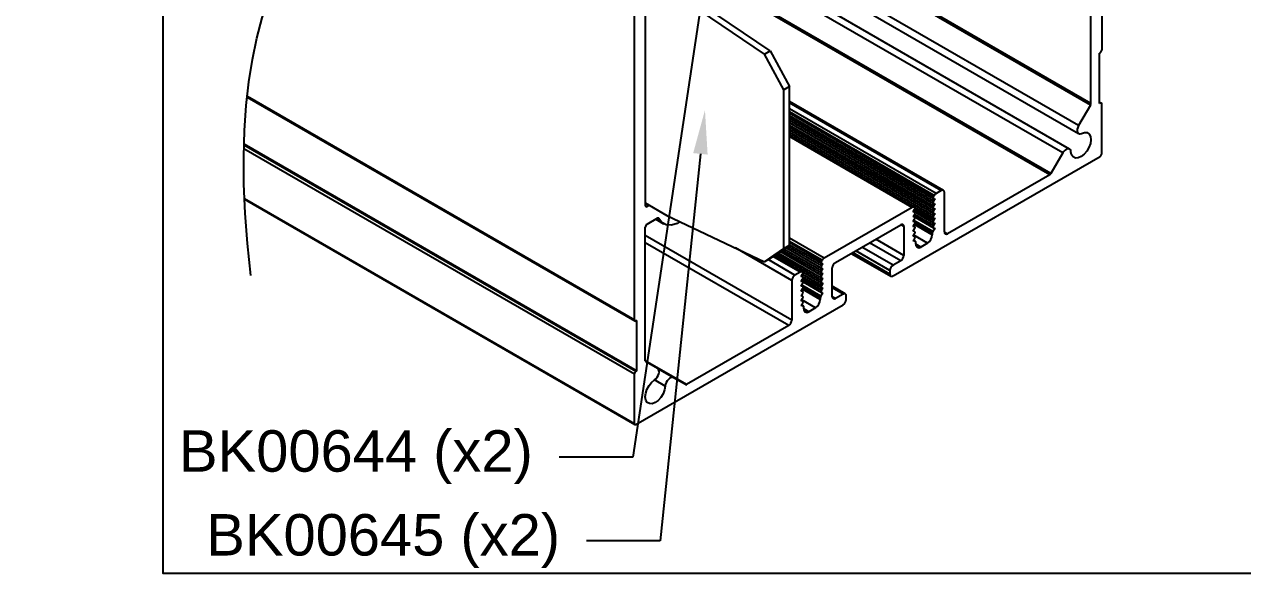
# Model space of a CAD drawing. Extents: x -0.6 to 9.7, y -6.1 to 0.
# Drawn here: x -0.63 to 4.9, y -6.08 to -3.59 of the extents above; entities that cross this region are included whole.
import ezdxf
from ezdxf import colors
from ezdxf.entities.mleader import LeaderData, LeaderLine
from ezdxf.math import Vec2, Vec3

# ---------------------------------------------------------------- set-up
doc = ezdxf.new("R2010")
doc.units = 0
doc.header["$LTSCALE"] = 0.5
doc.header["$MEASUREMENT"] = 0
for name, color, linetype in [('Brackets', 181, 'CONTINUOUS'), ('Dimension', 10, 'CONTINUOUS'), ('FAB DWG', 221, 'CONTINUOUS'), ('Housing', 150, 'CONTINUOUS')]:
    doc.layers.add(name, color=color, linetype=linetype)
doc.layers.add('Text-Unprinted', color=131, linetype='CONTINUOUS', plot=False)
doc.styles.get("Standard").update_dxf_attribs({"font": 'arial.ttf'})

msp = doc.modelspace()

# ---------------------------------------------------------------- linework, layer by layer
at = {"layer": 'Brackets', "linetype": 'Continuous', "lineweight": 25, "transparency": 16777216}
for p, q in [((2.7292, -3.7211), (2.2869, -3.4211)), ((2.7546, -3.7064), (2.3123, -3.4064)), ((2.7292, -3.7211), (2.7546, -3.7064)), ((2.8173, -3.8829), (2.7292, -3.7211)), ((2.7546, -3.7064), (2.8426, -3.8682)), ((2.8426, -3.8682), (2.8173, -3.8829)), ((2.8426, -4.5891), (2.8426, -3.8682)), ((2.8173, -4.6037), (2.8173, -3.8829)), ((2.1885, -4.3964), (2.2869, -4.4532)), ((2.2869, -4.4532), (2.7292, -4.6638)), ((2.8426, -4.5891), (2.7546, -4.6492)), ((2.8173, -4.6037), (2.8426, -4.5891)), ((2.7292, -4.6638), (2.8173, -4.6037)), ((2.7546, -4.6492), (2.7292, -4.6638))]:
    msp.add_line(p, q, dxfattribs=at)
at = {"layer": 'Dimension', "transparency": 16777216}
msp.add_open_spline([(0.3982, -4.7258), (0.2055, -3.1478), (1.5881, -2.3629), (2.9706, -1.5781), (2.7779, 0)], degree=3, dxfattribs=at)
at = {"layer": 'Housing', "linetype": 'Continuous', "lineweight": 25, "transparency": 16777216}
for p, q in [((2.1391, -4.9278), (2.1391, -2.9235)), ((4.211, -3.9455), (2.8482, -3.1588)), ((4.2089, -3.9525), (2.8482, -3.167)), ((4.0292, -4.2637), (2.2865, -3.2577)), ((4.0242, -4.269), (2.2865, -3.2658)), ((4.1549, -4.046), (2.8482, -3.2917)), ((4.2604, -3.3161), (4.2604, -3.7031)), ((4.1141, -4.1524), (2.7634, -3.3726)), ((2.8394, -3.3224), (4.1549, -4.0818)), ((4.211, -3.9455), (4.2109, -3.3394)), ((2.1885, -3.375), (2.1885, -4.4089)), ((4.0831, -4.1703), (2.735, -3.392)), ((4.2498, -3.7174), (4.2533, -3.7154)), ((4.2498, -3.9461), (4.2498, -3.7174)), ((0.3811, -3.9163), (2.1411, -4.9323)), ((0.3815, -3.9131), (2.1391, -4.9278)), ((3.5418, -4.3399), (2.8426, -3.9363)), ((3.5318, -4.3409), (2.8426, -3.943)), ((3.5087, -4.3543), (2.8426, -3.9698)), ((4.2089, -3.9525), (4.1549, -4.046)), ((4.2583, -3.9435), (4.2498, -3.9386)), ((4.2533, -3.944), (4.2498, -3.942)), ((4.2533, -3.944), (4.2498, -3.9461)), ((4.2604, -4.1735), (4.2604, -3.9481)), ((3.4996, -4.3633), (2.8426, -3.9841)), ((3.497, -4.3674), (2.8426, -3.9896)), ((2.8426, -3.9996), (3.4967, -4.3772)), ((3.4973, -4.3891), (2.8426, -4.0112)), ((2.8426, -4.0217), (3.4967, -4.3992)), ((3.4973, -4.4111), (2.8426, -4.0332)), ((2.8426, -4.0437), (3.4967, -4.4213)), ((3.4973, -4.4332), (2.8426, -4.0552)), ((2.8426, -4.0658), (3.4967, -4.4433)), ((3.4973, -4.4552), (2.8426, -4.0773)), ((2.8426, -4.0878), (3.4967, -4.4654)), ((3.4115, -4.4171), (2.8426, -4.0888)), ((3.4111, -4.417), (2.8426, -4.0888)), ((3.4085, -4.4159), (2.8426, -4.0893)), ((0.3667, -4.1332), (2.1461, -5.1605)), ((0.3669, -4.1292), (2.1497, -5.1584)), ((3.3994, -4.4174), (2.8426, -4.0959)), ((0.3663, -4.1493), (2.1391, -5.1727)), ((3.3131, -4.7285), (4.2533, -4.1857)), ((4.0831, -4.1703), (4.0292, -4.2637)), ((4.0242, -4.269), (3.5601, -4.5369)), ((3.4996, -4.3633), (3.497, -4.3674)), ((3.5318, -4.3409), (3.5087, -4.3543)), ((3.546, -4.5287), (3.546, -4.3491)), ((0.3688, -4.3761), (2.1391, -5.3981)), ((0.3689, -4.3796), (2.1411, -5.4027)), ((2.1885, -4.4089), (2.1956, -4.413)), ((2.1956, -4.413), (2.2064, -4.4067)), ((3.3994, -4.4174), (3, -4.6479)), ((3.4111, -4.417), (3.4085, -4.4159)), ((3.497, -4.3774), (3.5036, -4.3799)), ((3.497, -4.3994), (3.5036, -4.402)), ((3.497, -4.4215), (3.5036, -4.424)), ((3.5036, -4.3799), (3.4973, -4.3891)), ((3.5036, -4.402), (3.4973, -4.4111)), ((2.244, -4.4667), (2.1956, -4.4946)), ((2.2362, -4.4712), (2.2716, -4.4916)), ((2.2468, -4.4657), (2.2505, -4.4678)), ((3.4046, -4.4371), (3.4111, -4.427)), ((3.4109, -4.4389), (3.4046, -4.4371)), ((3.4046, -4.4591), (3.4111, -4.449)), ((3.4109, -4.461), (3.4046, -4.4591)), ((3.4046, -4.4812), (3.4111, -4.4711)), ((3.4109, -4.4389), (3.4054, -4.4358)), ((3.4109, -4.461), (3.4054, -4.4578)), ((3.4115, -4.4392), (3.4055, -4.4357)), ((3.4115, -4.4612), (3.4055, -4.4578)), ((3.4059, -4.435), (3.4967, -4.4874)), ((3.4059, -4.4571), (3.4967, -4.5095)), ((3.4935, -4.5268), (3.4073, -4.477)), ((3.4973, -4.4772), (3.4109, -4.4274)), ((3.4973, -4.4993), (3.4109, -4.4494)), ((3.497, -4.4435), (3.5036, -4.4461)), ((3.497, -4.4656), (3.5036, -4.4681)), ((3.5036, -4.424), (3.4973, -4.4332)), ((3.5036, -4.4461), (3.4973, -4.4552)), ((3.5036, -4.4681), (3.4973, -4.4772)), ((2.1885, -5.1131), (2.1885, -4.5069)), ((3.0515, -4.6672), (3.348, -4.496)), ((3.3621, -4.5042), (3.348, -4.496)), ((3.3621, -4.5042), (3.3621, -4.6349)), ((3.4109, -4.483), (3.4046, -4.4812)), ((3.4046, -4.5032), (3.4111, -4.4931)), ((3.4109, -4.5051), (3.4046, -4.5032)), ((3.4046, -4.5253), (3.4111, -4.5152)), ((3.4109, -4.5271), (3.4046, -4.5253)), ((3.4109, -4.483), (3.4054, -4.4799)), ((3.4109, -4.5051), (3.4054, -4.5019)), ((3.4109, -4.5271), (3.4054, -4.524)), ((3.4115, -4.4833), (3.4055, -4.4798)), ((3.4115, -4.5053), (3.4055, -4.5018)), ((3.4115, -4.5274), (3.4055, -4.5239)), ((3.4912, -4.5415), (3.4101, -4.4946)), ((3.4912, -4.5333), (3.413, -4.4881)), ((3.4912, -4.5333), (3.4912, -4.5415)), ((3.5036, -4.5122), (3.4935, -4.5268)), ((3.497, -4.4876), (3.5036, -4.4902)), ((3.497, -4.5096), (3.5036, -4.5122)), ((3.5036, -4.4902), (3.4973, -4.4993)), ((3.5601, -4.5369), (3.546, -4.5287)), ((2.8535, -4.9285), (2.1886, -4.5447)), ((2.8393, -4.953), (2.1886, -4.5773)), ((3, -4.6479), (2.8426, -4.5571)), ((2.9909, -4.657), (2.8426, -4.5714)), ((2.9883, -4.661), (2.8426, -4.5769)), ((2.8426, -4.5869), (2.988, -4.6708)), ((3.348, -4.6594), (3.2066, -4.5777)), ((3.3621, -4.6349), (3.2348, -4.5614)), ((3.4046, -4.5473), (3.4111, -4.5372)), ((3.4109, -4.5492), (3.4046, -4.5473)), ((3.4046, -4.5694), (3.4111, -4.5592)), ((3.4146, -4.5723), (3.4046, -4.5694)), ((3.4109, -4.5492), (3.4054, -4.546)), ((3.4115, -4.5494), (3.4055, -4.5459)), ((3.4146, -4.5723), (3.4059, -4.5673)), ((3.4152, -4.5726), (3.406, -4.5672)), ((3.4693, -4.5794), (3.407, -4.5435)), ((3.4169, -4.5844), (3.4169, -4.5762)), ((3.4388, -4.5971), (3.4169, -4.5844)), ((3.4693, -4.5794), (3.4388, -4.5971)), ((2.8535, -4.7489), (2.5976, -4.6012)), ((2.8907, -4.711), (2.7679, -4.6401)), ((2.8998, -4.7096), (2.7732, -4.6365)), ((2.9028, -4.7108), (2.7736, -4.6362)), ((2.9024, -4.7106), (2.7736, -4.6362)), ((2.7743, -4.6357), (2.988, -4.759)), ((2.9886, -4.7489), (2.7827, -4.63)), ((2.7918, -4.6237), (2.988, -4.737)), ((2.9886, -4.7268), (2.8002, -4.618)), ((2.8093, -4.6118), (2.988, -4.7149)), ((2.9886, -4.7048), (2.8177, -4.6061)), ((2.8268, -4.5999), (2.988, -4.6929)), ((2.9886, -4.6827), (2.8352, -4.5942)), ((3.1234, -4.6257), (3.3031, -4.7295)), ((3.2989, -4.7203), (3.1292, -4.6223)), ((3.2989, -4.704), (3.1434, -4.6142)), ((3.3131, -4.6795), (3.1716, -4.5979)), ((2.8676, -4.7244), (2.746, -4.6542)), ((2.9909, -4.657), (2.9883, -4.661)), ((2.9883, -4.671), (2.9949, -4.6736)), ((2.9883, -4.6931), (2.9949, -4.6956)), ((2.9949, -4.6736), (2.9886, -4.6827)), ((2.9949, -4.6956), (2.9886, -4.7048)), ((3.0373, -4.8224), (3.0373, -4.6917)), ((3.348, -4.6594), (3.3131, -4.6795)), ((2.8535, -4.7489), (2.8535, -4.9285)), ((2.8907, -4.711), (2.8676, -4.7244)), ((2.8959, -4.7307), (2.9024, -4.7206)), ((2.9022, -4.7326), (2.8959, -4.7307)), ((2.8959, -4.7528), (2.9024, -4.7427)), ((2.9022, -4.7546), (2.8959, -4.7528)), ((2.9022, -4.7326), (2.8967, -4.7294)), ((2.9022, -4.7546), (2.8967, -4.7515)), ((2.9028, -4.7328), (2.8968, -4.7294)), ((2.9028, -4.7549), (2.8968, -4.7514)), ((2.8972, -4.7287), (2.988, -4.7811)), ((2.8972, -4.7507), (2.988, -4.8031)), ((2.9024, -4.7106), (2.8998, -4.7096)), ((2.9886, -4.7709), (2.9022, -4.721)), ((2.9886, -4.7929), (2.9022, -4.7431)), ((2.9883, -4.7151), (2.9949, -4.7177)), ((2.9883, -4.7372), (2.9949, -4.7397)), ((2.9949, -4.7177), (2.9886, -4.7268)), ((2.9949, -4.7397), (2.9886, -4.7489)), ((3.2989, -4.704), (3.2989, -4.7203)), ((2.8959, -4.7748), (2.9024, -4.7647)), ((2.9022, -4.7767), (2.8959, -4.7748)), ((2.8959, -4.7969), (2.9024, -4.7868)), ((2.9022, -4.7987), (2.8959, -4.7969)), ((2.8959, -4.8189), (2.9024, -4.8088)), ((2.9022, -4.7767), (2.8967, -4.7735)), ((2.9022, -4.7987), (2.8967, -4.7956)), ((2.9028, -4.7769), (2.8968, -4.7735)), ((2.9028, -4.799), (2.8968, -4.7955)), ((2.9848, -4.8204), (2.8986, -4.7706)), ((2.9826, -4.8351), (2.9014, -4.7883)), ((2.9826, -4.8269), (2.9044, -4.7818)), ((2.9949, -4.8059), (2.9848, -4.8204)), ((2.9883, -4.7592), (2.9949, -4.7618)), ((2.9883, -4.7813), (2.9949, -4.7838)), ((2.9883, -4.8033), (2.9949, -4.8059)), ((2.9949, -4.7618), (2.9886, -4.7709)), ((2.9949, -4.7838), (2.9886, -4.7929)), ((3.0964, -4.8094), (3.0373, -4.7753)), ((3.0864, -4.8104), (3.0373, -4.7821)), ((3.0864, -4.8104), (3.0515, -4.8305)), ((2.1461, -5.4022), (3.0864, -4.8594)), ((2.9022, -4.8208), (2.8959, -4.8189)), ((2.8959, -4.841), (2.9024, -4.8308)), ((2.9022, -4.8428), (2.8959, -4.841)), ((2.8959, -4.863), (2.9024, -4.8529)), ((2.906, -4.866), (2.8959, -4.863)), ((2.9022, -4.8208), (2.8967, -4.8176)), ((2.9022, -4.8428), (2.8967, -4.8397)), ((2.9028, -4.821), (2.8968, -4.8175)), ((2.9028, -4.8431), (2.8968, -4.8396)), ((2.906, -4.866), (2.8972, -4.8609)), ((2.9066, -4.8662), (2.8973, -4.8609)), ((2.9607, -4.8731), (2.8984, -4.8371)), ((2.9826, -4.8269), (2.9826, -4.8351)), ((3.0515, -4.8305), (3.0373, -4.8224)), ((3.1005, -4.8349), (3.1005, -4.8186)), ((2.9082, -4.878), (2.9082, -4.8699)), ((2.9301, -4.8907), (2.9082, -4.8781)), ((2.9607, -4.8731), (2.9301, -4.8907)), ((2.1497, -4.9298), (2.1461, -4.9318)), ((2.1497, -5.1584), (2.1497, -4.9298)), ((2.8393, -4.953), (2.3753, -5.2209)), ((2.3753, -5.2209), (2.1886, -5.1131)), ((2.2446, -5.1488), (2.1906, -5.1177)), ((2.1391, -5.3981), (2.1391, -5.1727)), ((2.1461, -5.1605), (2.1497, -5.1584)), ((2.3163, -5.1902), (2.245, -5.1491)), ((2.3703, -5.2214), (2.3163, -5.1902)), ((2.279, -5.2279), (2.2306, -5.2))]:
    msp.add_line(p, q, dxfattribs=at)
at = {"layer": 'Housing', "linetype": 'Continuous', "lineweight": 25, "transparency": 16777216, "flags": 128}
for points in [[(4.1688, -4.0811), (4.1822, -4.0769), (4.1941, -4.078), (4.2033, -4.0844), (4.2091, -4.0955), (4.2109, -4.1102), (4.2085, -4.1272), (4.2021, -4.1449), (4.1924, -4.1618), (4.1802, -4.1761), (4.1667, -4.1867), (4.1531, -4.1925), (4.1406, -4.1931), (4.1305, -4.1883), (4.1235, -4.1785), (4.1205, -4.1648)], [(4.1549, -4.046), (4.1511, -4.0539), (4.149, -4.062), (4.1485, -4.0694), (4.1498, -4.0757), (4.1528, -4.0803), (4.1573, -4.0828), (4.1627, -4.0831), (4.1688, -4.0811)], [(4.1205, -4.1648), (4.1192, -4.1585), (4.1162, -4.1539), (4.1118, -4.1514), (4.1063, -4.1511), (4.1002, -4.1531), (4.094, -4.1572), (4.0881, -4.1631), (4.0831, -4.1703)], [(3.497, -4.3674), (3.4962, -4.3689), (3.4955, -4.3705), (3.4951, -4.372), (3.495, -4.3735), (3.4951, -4.3749), (3.4955, -4.376), (3.4962, -4.3768), (3.497, -4.3774)], [(3.4111, -4.427), (3.412, -4.4254), (3.4126, -4.4239), (3.413, -4.4223), (3.4131, -4.4208), (3.413, -4.4195), (3.4126, -4.4183), (3.412, -4.4175), (3.4111, -4.417)], [(3.4973, -4.3891), (3.4963, -4.3906), (3.4956, -4.3922), (3.4952, -4.3939), (3.495, -4.3954), (3.4951, -4.3968), (3.4955, -4.398), (3.4962, -4.3989), (3.497, -4.3994)], [(3.4973, -4.4111), (3.4963, -4.4126), (3.4956, -4.4143), (3.4952, -4.4159), (3.495, -4.4175), (3.4951, -4.4188), (3.4955, -4.42), (3.4962, -4.4209), (3.497, -4.4215)], [(2.2505, -4.4678), (2.25, -4.4671), (2.2494, -4.4665), (2.2487, -4.466), (2.2479, -4.4658), (2.247, -4.4657), (2.246, -4.4658), (2.245, -4.4662), (2.244, -4.4667)], [(2.347, -4.4818), (2.3327, -4.4896), (2.3068, -4.4976), (2.2834, -4.4964), (2.2642, -4.4863), (2.2505, -4.4678)], [(3.4111, -4.449), (3.412, -4.4474), (3.4126, -4.4458), (3.413, -4.4442), (3.4131, -4.4427), (3.413, -4.4413), (3.4125, -4.4402), (3.4118, -4.4394), (3.4109, -4.4389)], [(3.4111, -4.4711), (3.412, -4.4695), (3.4126, -4.4679), (3.413, -4.4662), (3.4131, -4.4647), (3.413, -4.4634), (3.4125, -4.4623), (3.4118, -4.4614), (3.4109, -4.461)], [(3.4973, -4.4332), (3.4963, -4.4347), (3.4956, -4.4363), (3.4952, -4.4379), (3.495, -4.4395), (3.4951, -4.4409), (3.4955, -4.4421), (3.4962, -4.4429), (3.497, -4.4435)], [(3.4973, -4.4552), (3.4963, -4.4567), (3.4956, -4.4584), (3.4952, -4.46), (3.495, -4.4615), (3.4951, -4.4629), (3.4955, -4.4641), (3.4962, -4.465), (3.497, -4.4656)], [(3.4973, -4.4772), (3.4963, -4.4788), (3.4956, -4.4804), (3.4952, -4.482), (3.495, -4.4836), (3.4951, -4.485), (3.4955, -4.4862), (3.4962, -4.487), (3.497, -4.4876)], [(3.4111, -4.4931), (3.412, -4.4915), (3.4126, -4.4899), (3.413, -4.4883), (3.4131, -4.4868), (3.413, -4.4854), (3.4125, -4.4843), (3.4118, -4.4835), (3.4109, -4.483)], [(3.4111, -4.5152), (3.412, -4.5136), (3.4126, -4.512), (3.413, -4.5103), (3.4131, -4.5088), (3.413, -4.5075), (3.4125, -4.5064), (3.4118, -4.5055), (3.4109, -4.5051)], [(3.4111, -4.5372), (3.412, -4.5356), (3.4126, -4.534), (3.413, -4.5324), (3.4131, -4.5309), (3.413, -4.5295), (3.4125, -4.5284), (3.4118, -4.5276), (3.4109, -4.5271)], [(3.4973, -4.4993), (3.4963, -4.5008), (3.4956, -4.5025), (3.4952, -4.5041), (3.495, -4.5056), (3.4951, -4.507), (3.4955, -4.5082), (3.4962, -4.5091), (3.497, -4.5096)], [(3.4111, -4.5592), (3.412, -4.5577), (3.4126, -4.556), (3.413, -4.5544), (3.4131, -4.5529), (3.413, -4.5516), (3.4125, -4.5504), (3.4118, -4.5496), (3.4109, -4.5492)], [(2.9883, -4.661), (2.9875, -4.6625), (2.9869, -4.6641), (2.9865, -4.6657), (2.9863, -4.6672), (2.9865, -4.6685), (2.9869, -4.6696), (2.9875, -4.6705), (2.9883, -4.671)], [(2.9886, -4.6827), (2.9877, -4.6842), (2.987, -4.6859), (2.9865, -4.6875), (2.9863, -4.6891), (2.9864, -4.6905), (2.9868, -4.6916), (2.9875, -4.6925), (2.9883, -4.6931)], [(2.9024, -4.7427), (2.9033, -4.7411), (2.904, -4.7395), (2.9043, -4.7378), (2.9045, -4.7363), (2.9043, -4.735), (2.9038, -4.7339), (2.9031, -4.7331), (2.9022, -4.7326)], [(2.9024, -4.7647), (2.9033, -4.7631), (2.904, -4.7615), (2.9043, -4.7599), (2.9045, -4.7584), (2.9043, -4.757), (2.9038, -4.7559), (2.9031, -4.7551), (2.9022, -4.7546)], [(2.9024, -4.7206), (2.9033, -4.7191), (2.9039, -4.7175), (2.9043, -4.7159), (2.9045, -4.7144), (2.9043, -4.7131), (2.9039, -4.712), (2.9033, -4.7111), (2.9024, -4.7106)], [(2.9886, -4.7048), (2.9877, -4.7063), (2.987, -4.7079), (2.9865, -4.7096), (2.9863, -4.7111), (2.9864, -4.7125), (2.9868, -4.7137), (2.9875, -4.7146), (2.9883, -4.7151)], [(2.9886, -4.7268), (2.9877, -4.7283), (2.987, -4.73), (2.9865, -4.7316), (2.9863, -4.7331), (2.9864, -4.7345), (2.9868, -4.7357), (2.9875, -4.7366), (2.9883, -4.7372)], [(2.9886, -4.7489), (2.9877, -4.7504), (2.987, -4.752), (2.9865, -4.7536), (2.9863, -4.7552), (2.9864, -4.7566), (2.9868, -4.7578), (2.9875, -4.7586), (2.9883, -4.7592)], [(2.9024, -4.7868), (2.9033, -4.7852), (2.904, -4.7836), (2.9043, -4.7819), (2.9045, -4.7804), (2.9043, -4.7791), (2.9038, -4.778), (2.9031, -4.7771), (2.9022, -4.7767)], [(2.9024, -4.8088), (2.9033, -4.8072), (2.904, -4.8056), (2.9043, -4.804), (2.9045, -4.8025), (2.9043, -4.8011), (2.9038, -4.8), (2.9031, -4.7992), (2.9022, -4.7987)], [(2.9886, -4.7709), (2.9877, -4.7724), (2.987, -4.7741), (2.9865, -4.7757), (2.9863, -4.7772), (2.9864, -4.7786), (2.9868, -4.7798), (2.9875, -4.7807), (2.9883, -4.7813)], [(2.9886, -4.7929), (2.9877, -4.7945), (2.987, -4.7961), (2.9865, -4.7977), (2.9863, -4.7993), (2.9864, -4.8007), (2.9868, -4.8019), (2.9875, -4.8027), (2.9883, -4.8033)], [(2.9024, -4.8308), (2.9033, -4.8293), (2.904, -4.8277), (2.9043, -4.826), (2.9045, -4.8245), (2.9043, -4.8232), (2.9038, -4.8221), (2.9031, -4.8212), (2.9022, -4.8208)], [(2.9024, -4.8529), (2.9033, -4.8513), (2.904, -4.8497), (2.9043, -4.8481), (2.9045, -4.8466), (2.9043, -4.8452), (2.9038, -4.8441), (2.9031, -4.8433), (2.9022, -4.8428)], [(2.2306, -5.2), (2.2367, -5.195), (2.2422, -5.1884), (2.2466, -5.1807), (2.2496, -5.1727), (2.2509, -5.1648), (2.2505, -5.1579), (2.2483, -5.1524), (2.2446, -5.1488)], [(2.3163, -5.1902), (2.3113, -5.1888), (2.3055, -5.1897), (2.2993, -5.1927), (2.2932, -5.1978), (2.2877, -5.2044), (2.2833, -5.2121), (2.2803, -5.2201), (2.279, -5.2279)], [(2.279, -5.2279), (2.2759, -5.2452), (2.269, -5.2628), (2.2588, -5.2794), (2.2464, -5.2933), (2.2328, -5.3032), (2.2192, -5.3082), (2.207, -5.3079), (2.1973, -5.3023), (2.191, -5.2919), (2.1886, -5.2776), (2.1903, -5.2609), (2.1961, -5.2432), (2.2054, -5.2261), (2.2172, -5.2113), (2.2306, -5.2)]]:
    msp.add_lwpolyline(points, dxfattribs=at)
at = {"layer": 'Housing', "linetype": 'Continuous', "lineweight": 25, "transparency": 16777216}
for centre, radius, start, end in [((4.245, -3.7024), 0.0154, 302.6055, 357.3945), ((4.1965, -3.945), 0.0144, 328.8563, 358.0435), ((4.2561, -3.9474), 0.00437, 350.786, 129.2033), ((4.245, -4.1728), 0.0154, 302.6055, 357.3945), ((4.0166, -4.2568), 0.0144, 301.9547, 331.1444), ((3.5234, -4.3781), 0.028, 121.6788, 148.1834), ((3.5374, -4.3477), 0.00873, 350.786, 129.2033), ((2.1928, -4.4096), 0.00437, 170.786, 309.2033), ((3.4055, -4.4262), 0.0107, 73.4385, 124.404), ((2.2039, -4.5076), 0.0154, 122.6055, 177.3945), ((3.3535, -4.5028), 0.00873, 350.786, 129.2033), ((3.5032, -4.5338), 0.012, 144.2236, 177.6442), ((3.5546, -4.5301), 0.00873, 170.786, 309.2033), ((3.4132, -4.5757), 0.00371, 352.3582, 67.4487), ((3.4302, -4.5866), 0.0135, 170.7858, 309.2033), ((3.4437, -4.5393), 0.0476, 302.6055, 357.3943), ((3.3314, -4.6335), 0.0307, 302.6055, 357.3945), ((3.0147, -4.6718), 0.028, 121.6789, 148.1842), ((3.068, -4.6931), 0.0307, 122.6055, 177.3945), ((3.3296, -4.7054), 0.0307, 122.6055, 177.3945), ((2.8842, -4.7503), 0.0307, 122.6055, 177.3945), ((2.8968, -4.7198), 0.0107, 73.4387, 124.4039), ((3.3076, -4.7217), 0.00873, 170.786, 309.2033), ((3.0919, -4.8172), 0.00873, 350.786, 129.2033), ((2.935, -4.833), 0.0476, 302.6055, 357.3945), ((2.9946, -4.8274), 0.012, 144.2235, 177.6444), ((3.0459, -4.8238), 0.00873, 170.786, 309.2033), ((3.0698, -4.8335), 0.0307, 302.6055, 357.3945), ((2.9045, -4.8694), 0.00371, 352.3583, 67.4487), ((2.9216, -4.8802), 0.0135, 170.786, 309.2033), ((2.1434, -4.9285), 0.00437, 170.786, 309.2033), ((2.8228, -4.9271), 0.0307, 302.6055, 357.3945), ((2.1936, -5.1136), 0.00503, 174.3796, 234.3019), ((2.1544, -5.1734), 0.0154, 122.6055, 177.3945), ((2.3723, -5.2168), 0.00503, 245.6861, 305.6182), ((2.1434, -5.3988), 0.00437, 170.786, 309.2033)]:
    msp.add_arc(centre, radius, start, end, dxfattribs=at)
at = {"layer": 'Text-Unprinted', "transparency": 16777216}
msp.add_lwpolyline([(0, 0), (9.504, 0), (9.504, -6.0793), (0, -6.0793)], close=True, dxfattribs=at)

# ---------------------------------------------------------------- leaders
at = {"layer": 'FAB DWG', "transparency": 16777216}
ml = msp.add_multileader_mtext('Standard', dxfattribs=at)
ml.set_content('BK00644 (x2)', color=256)
ml.set_leader_properties()
ml.build(insert=Vec2(0, 0))
ml.multileader.update_dxf_attribs({"dogleg_length": 0.3345, "arrow_head_size": 0.2})
ctx = ml.context
ctx.base_point, ctx.char_height, ctx.arrow_head_size, ctx.landing_gap_size, ctx.plane_origin = Vec3(-0.0193, -5.5503), 0.188, 0.2, 0.12, Vec3(3.5227, -1.1536)
ctx.text_align_type = 2
notes = []
notes.append((ctx, [(1, (1, 1, 0), (2.1324, -5.5503), (-1, 0), 0.3345, [(0, [(2.5053, -3.0707)], 0, [])])]))
ctx.mtext.insert, ctx.mtext.width, ctx.mtext.defined_height, ctx.mtext.alignment, ctx.mtext.flow_direction = Vec3(1.6779, -5.4286), 2.307685, 0.426, 3, 5
ml = msp.add_multileader_mtext('Standard', dxfattribs=at)
ml.set_content('BK00645 (x2)', color=256)
ml.set_leader_properties()
ml.build(insert=Vec2(0, 0))
ml.multileader.update_dxf_attribs({"dogleg_length": 0.3345, "arrow_head_size": 0.2})
ctx = ml.context
ctx.base_point, ctx.char_height, ctx.arrow_head_size, ctx.landing_gap_size, ctx.plane_origin = Vec3(0.1045, -5.9308), 0.188, 0.2, 0.12, Vec3(3.5557, -1.9642)
ctx.text_align_type = 2
notes.append((ctx, [(1, (1, 1, 0), (2.2562, -5.9308), (-1, 0), 0.3345, [(0, [(2.4593, -3.9753)], 0, [])])]))
ctx.mtext.insert, ctx.mtext.width, ctx.mtext.defined_height, ctx.mtext.alignment, ctx.mtext.flow_direction = Vec3(1.8017, -5.8091), 2.307685, 0.426, 3, 5
for ctx, leaders in notes:
    for number, flags, end, landing, length, lines in leaders:
        leader = LeaderData()
        leader.index, (leader.has_last_leader_line, leader.has_dogleg_vector, leader.attachment_direction) = number, flags
        leader.last_leader_point, leader.dogleg_vector, leader.dogleg_length = Vec3(end), Vec3(landing), length
        for number, points, colour, breaks in lines:
            line = LeaderLine()
            line.index, line.vertices, line.color, line.breaks = number, Vec3.list(points), colors.encode_raw_color(colour), breaks
            leader.lines.append(line)
        ctx.leaders.append(leader)

doc.saveas('drawing.dxf')
